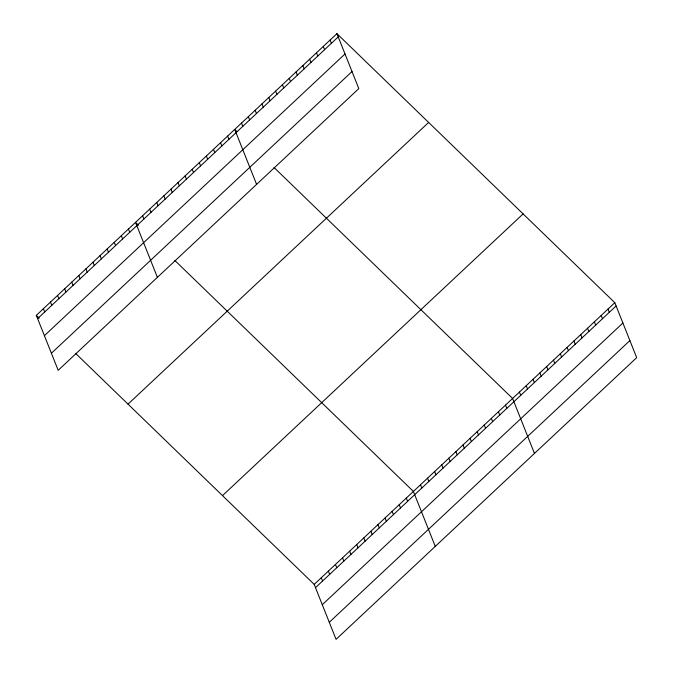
<?xml version="1.0" encoding="UTF-8"?>
<svg xmlns="http://www.w3.org/2000/svg" width="673" height="673" viewBox="0 0 673 673"><rect width="100%" height="100%" fill="white"/><g stroke="black" fill="none" stroke-linecap="round" stroke-linejoin="round"><path stroke-width="1.01" d="M336.929 33.65L358.802 88.609L58.189 370.31L36.317 315.351L336.929 33.65L614.811 302.69L636.683 357.649L336.071 639.35L314.198 584.391L75.62 353.401M37.612 318.615L338.225 36.906M44.401 335.676L345.013 53.966M51.4 353.249L352.013 71.548M128.021 404.137L428.634 122.436M222.502 495.614L523.114 213.905M314.198 584.391L614.811 302.69M315.494 587.655L616.106 305.954M322.283 604.716L622.895 323.006M329.282 622.289L629.894 340.588M236.904 131.546L234.726 129.426L256.59 184.385M274.02 167.476L512.607 398.466L534.471 453.425M138.428 225.211L135.517 222.393L157.389 277.343M174.82 260.443L413.399 491.433L435.271 546.392M36.317 315.351L39.227 318.169M607.997 309.075L609.292 312.339M601.182 315.46L602.478 318.724M594.368 321.845L595.664 325.109M587.554 328.231L588.858 331.495M580.74 334.616L582.044 337.88M573.926 341.001L575.23 344.265M567.112 347.386L568.416 350.65M560.298 353.771L561.602 357.035M553.484 360.156L554.788 363.42M546.678 366.541L547.973 369.805M539.864 372.926L541.159 376.19M533.05 379.311L534.345 382.575M526.236 385.696L527.531 388.96M519.421 392.081L520.717 395.345M505.516 405.112L506.819 408.368M498.432 411.75L499.728 415.005M491.349 418.387L492.644 421.651M484.257 425.033L485.561 428.289M330.115 40.035L331.41 43.291M477.174 431.671L478.469 434.926M323.301 46.42L324.596 49.676M470.09 438.308L471.386 441.572M316.487 52.805L317.782 56.061M309.673 59.19L310.968 62.454M463.007 444.954L464.303 448.21M302.858 65.575L304.154 68.839M455.915 451.591L457.211 454.847M296.044 71.961L297.34 75.225M448.832 458.229L450.128 461.493M289.23 78.346L290.526 81.61M441.749 464.875L443.044 468.13M282.416 84.731L283.712 87.995M434.657 471.512L435.961 474.768M275.602 91.116L276.906 94.38M427.574 478.15L428.869 481.414M268.788 97.501L270.092 100.765M420.49 484.796L421.786 488.051M261.974 103.886L263.278 107.15M255.16 110.271L256.463 113.535M406.315 498.07L407.611 501.335M248.345 116.656L249.649 119.92M399.232 504.708L400.528 507.972M241.531 123.041L242.835 126.305M392.149 511.354L393.444 514.609M385.057 517.991L386.352 521.255M227.634 136.072L228.929 139.328M377.974 524.629L379.269 527.893M220.551 142.71L221.846 145.965M370.89 531.275L372.186 534.53M213.467 149.347L214.763 152.611M363.799 537.912L365.103 541.176M206.375 155.993L207.671 159.249M356.715 544.55L358.011 547.814M199.292 162.63L200.588 165.886M349.632 551.195L350.927 554.451M192.209 169.268L193.504 172.532M342.54 557.833L343.844 561.089M185.117 175.914L186.421 179.169M335.457 564.47L336.752 567.734M178.034 182.551L179.329 185.807M328.374 571.116L329.669 574.372M170.95 189.189L172.246 192.453M321.29 577.754L322.586 581.009M163.867 195.826L165.163 199.09M156.775 202.472L158.071 205.728M149.692 209.11L150.988 212.374M142.609 215.747L143.904 219.011M128.434 229.03L129.729 232.286M121.35 235.668L122.646 238.932M114.259 242.314L115.563 245.569M107.175 248.951L108.471 252.207M100.092 255.589L101.387 258.853M93.009 262.234L94.304 265.49M85.917 268.872L87.212 272.128M78.834 275.509L80.129 278.773M71.75 282.155L73.046 285.411M64.658 288.793L65.954 292.048M57.575 295.43L58.871 298.694M50.492 302.076L51.787 305.332M43.4 308.714L44.704 311.969"/></g></svg>
